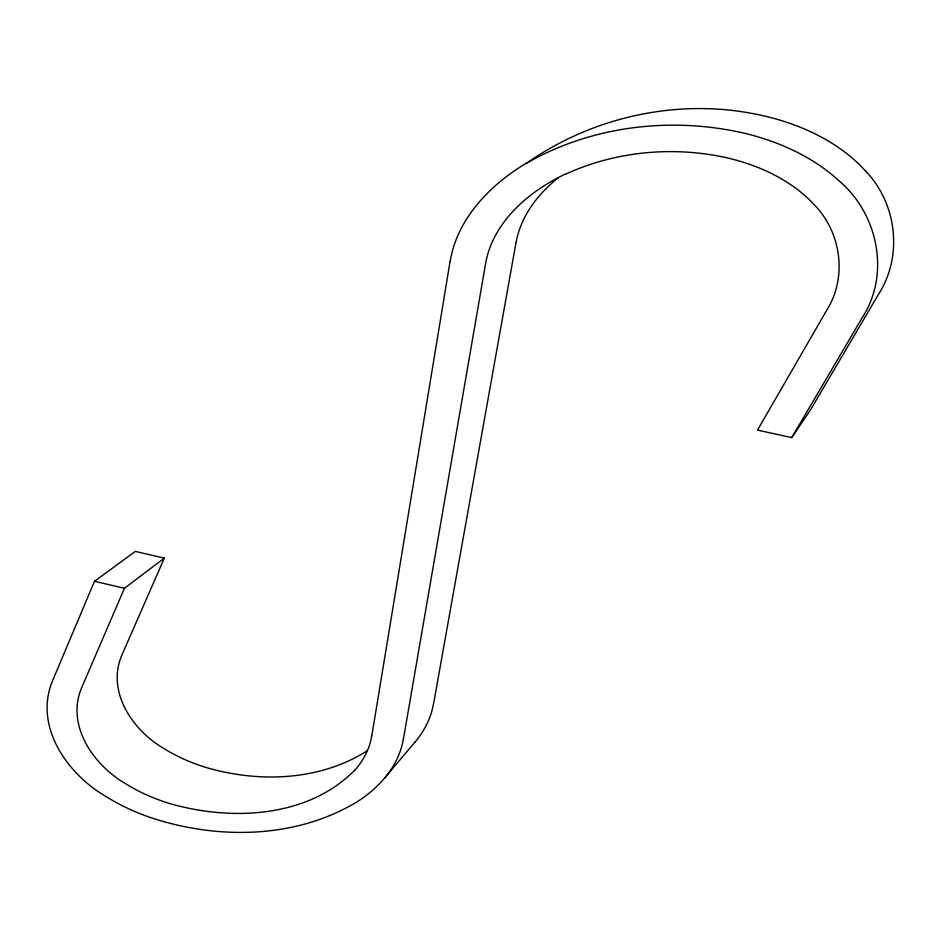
<?xml version="1.0" encoding="UTF-8"?>
<svg xmlns="http://www.w3.org/2000/svg" width="941" height="941" viewBox="0 0 941 941"><rect width="100%" height="100%" fill="white"/><g stroke="black" fill="none" stroke-linecap="round" stroke-linejoin="round"><path stroke-width="1.41" d="M371.801 735.874L450.08 261.375M403.395 739.12L485.603 263.609A167.474 113.143 -6.8 0 1 565.247 174.144M433.554 703.927L516.009 242.578M367.402 750.659C320.081 780.901 259.093 783.006 206.279 767.538A180.731 122.107 -6.8 0 1 164.24 748.683C132.516 730.569 105.592 690.894 122.318 654.101L164.322 558.142L135.339 551.402L94.488 581.279L52.967 679.79C32.829 726.311 67.893 775.125 107.639 797.509A229.016 154.724 -6.8 0 0 146.867 816.282C214.677 839.937 294.662 839.607 357.309 801.708A132.234 89.336 -6.8 0 0 384.481 778.231L414.957 742.084M164.322 558.142L124.435 588.29L82.055 686.777C65.141 724.888 93.512 765.362 126.118 784.006A189.212 127.823 -6.8 0 0 169.568 803.508C231.074 821.305 307.742 818.035 354.992 769.938M565.376 174.285C614.861 151.454 671.862 145.961 725.04 157.382A189.141 127.776 -6.8 0 1 813.295 203.785C841.066 231.157 847.782 276.76 826.821 310.083L757.493 430.119L791.746 437.6L862.274 317.599C890.668 273.807 877.882 213.266 838.607 180.472A228.839 154.606 -6.8 0 0 744.66 133.281C671.509 116.343 591.348 125.682 526.031 163.569C590.466 118.248 672.345 99.087 750.012 113.049A218.277 147.466 -6.8 0 1 865.791 171.333M791.746 437.6L810.377 410.111L878.718 293.957C902.995 255.976 896.938 203.632 865.814 171.321M94.488 581.279L124.435 588.29M403.289 739.12A139.244 94.065 -6.8 0 1 384.598 778.266M433.448 703.927A137.186 92.677 -6.8 0 1 415.063 742.12M516.08 242.578A163.252 110.285 -6.8 0 1 558.331 177.696M450.198 261.375A202.609 136.88 -6.8 0 1 525.89 163.452M371.695 735.874A115.014 77.703 -6.8 0 1 355.098 769.985"/></g></svg>
